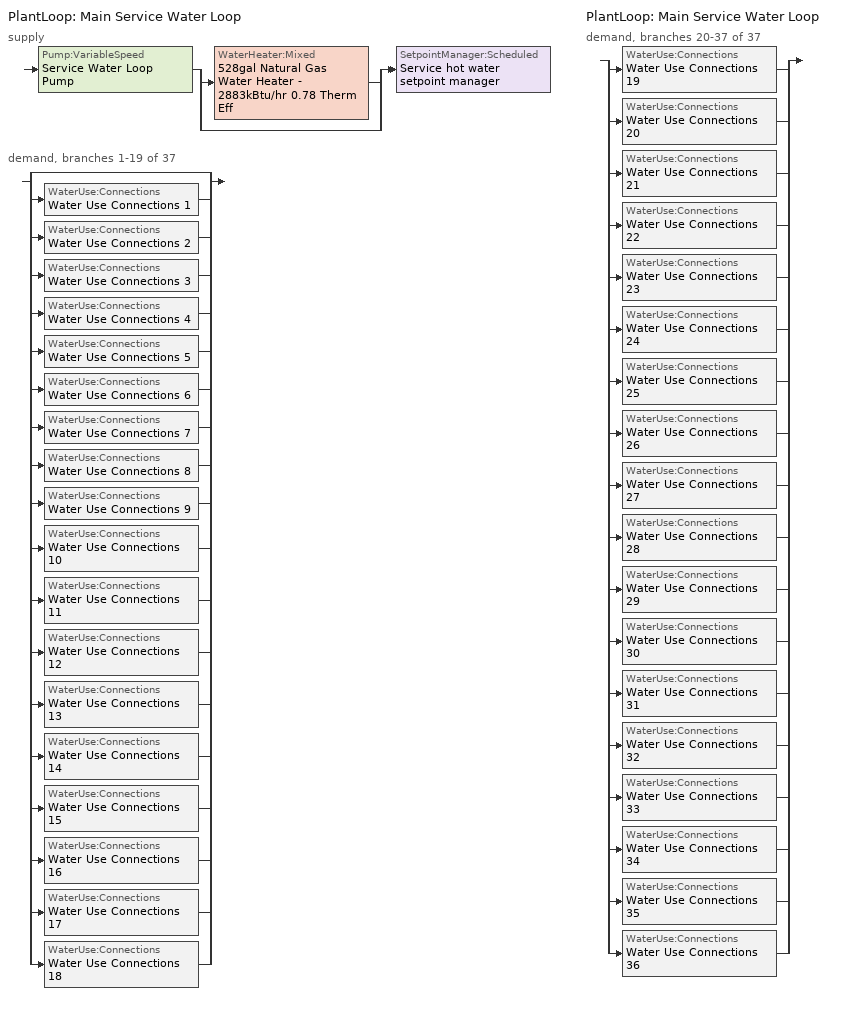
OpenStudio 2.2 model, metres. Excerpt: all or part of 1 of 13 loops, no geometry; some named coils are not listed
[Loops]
PlantLoop 'Main Service Water Loop'
 supply: Pump:VariableSpeed 'Service Water Loop Pump' > split
  | WaterHeater:Mixed '528gal Natural Gas Water Heater - 2883kBtu/hr 0.78 Therm Eff'
  | bypass
  join > SetpointManager:Scheduled 'Service hot water setpoint manager'
 demand, branches 1-19 of 37: split
  | bypass
  | WaterUse:Connections 'Water Use Connections 1'
  | WaterUse:Connections 'Water Use Connections 2'
  | WaterUse:Connections 'Water Use Connections 3'
  | WaterUse:Connections 'Water Use Connections 4'
  | WaterUse:Connections 'Water Use Connections 5'
  | WaterUse:Connections 'Water Use Connections 6'
  | WaterUse:Connections 'Water Use Connections 7'
  | WaterUse:Connections 'Water Use Connections 8'
  | WaterUse:Connections 'Water Use Connections 9'
  | WaterUse:Connections 'Water Use Connections 10'
  | WaterUse:Connections 'Water Use Connections 11'
  | WaterUse:Connections 'Water Use Connections 12'
  | WaterUse:Connections 'Water Use Connections 13'
  | WaterUse:Connections 'Water Use Connections 14'
  | WaterUse:Connections 'Water Use Connections 15'
  | WaterUse:Connections 'Water Use Connections 16'
  | WaterUse:Connections 'Water Use Connections 17'
  | WaterUse:Connections 'Water Use Connections 18'
PlantLoop 'Main Service Water Loop'
 demand, branches 20-37 of 37: split
  | WaterUse:Connections 'Water Use Connections 19'
  | WaterUse:Connections 'Water Use Connections 20'
  | WaterUse:Connections 'Water Use Connections 21'
  | WaterUse:Connections 'Water Use Connections 22'
  | WaterUse:Connections 'Water Use Connections 23'
  | WaterUse:Connections 'Water Use Connections 24'
  | WaterUse:Connections 'Water Use Connections 25'
  | WaterUse:Connections 'Water Use Connections 26'
  | WaterUse:Connections 'Water Use Connections 27'
  | WaterUse:Connections 'Water Use Connections 28'
  | WaterUse:Connections 'Water Use Connections 29'
  | WaterUse:Connections 'Water Use Connections 30'
  | WaterUse:Connections 'Water Use Connections 31'
  | WaterUse:Connections 'Water Use Connections 32'
  | WaterUse:Connections 'Water Use Connections 33'
  | WaterUse:Connections 'Water Use Connections 34'
  | WaterUse:Connections 'Water Use Connections 35'
  | WaterUse:Connections 'Water Use Connections 36'
[ZoneHVAC:PackagedTerminalAirConditioner] Availability Schedule=Always On Discrete; Supply Air Flow Rate During Cooling Operation {m3/s}=Autosize; Supply Air Flow Rate During Heating Operation {m3/s}=Autosize; Supply Air Flow Rate When No Cooling or Heating is Needed {m3/s}=Autosize; Outdoor Air Flow Rate During Cooling Operation {m3/s}=Autosize; Outdoor Air Flow Rate During Heating Operation {m3/s}=Autosize; Outdoor Air Flow Rate When No Cooling or Heating is Needed {m3/s}=Autosize; Fan Placement=DrawThrough
Name | Supply Air Fan | Heating Coil | Cooling Coil | Supply Air Fan Operating Mode Schedule
GuestRoom209_212 ZN PTAC | GuestRoom209_212 ZN PTAC Fan | GuestRoom209_212 ZN PTAC Electric Htg Coil | GuestRoom209_212 ZN PTAC 1spd DX AC Clg Coil 32kBtu/hr 7.6EER | ALWAYS_OFF 8
GuestRoom213 ZN PTAC | GuestRoom213 ZN PTAC Fan | GuestRoom213 ZN PTAC Electric Htg Coil | GuestRoom213 ZN PTAC 1spd DX AC Clg Coil 9kBtu/hr 8.6EER | ALWAYS_OFF 9
GuestRoom214 ZN PTAC | GuestRoom214 ZN PTAC Fan | GuestRoom214 ZN PTAC Electric Htg Coil | GuestRoom214 ZN PTAC 1spd DX AC Clg Coil 9kBtu/hr 8.6EER | ALWAYS_OFF 10
GuestRoom215_218 ZN PTAC | GuestRoom215_218 ZN PTAC Fan | GuestRoom215_218 ZN PTAC Electric Htg Coil | GuestRoom215_218 ZN PTAC 1spd DX AC Clg Coil 34kBtu/hr 7.6EER | ALWAYS_OFF 11
GuestRoom219 ZN PTAC | GuestRoom219 ZN PTAC Fan | GuestRoom219 ZN PTAC Electric Htg Coil | GuestRoom219 ZN PTAC 1spd DX AC Clg Coil 10kBtu/hr 8.4EER | ALWAYS_OFF 12
GuestRoom220_223 ZN PTAC | GuestRoom220_223 ZN PTAC Fan | GuestRoom220_223 ZN PTAC Electric Htg Coil | GuestRoom220_223 ZN PTAC 1spd DX AC Clg Coil 32kBtu/hr 7.6EER | ALWAYS_OFF 13
GuestRoom224 ZN PTAC | GuestRoom224 ZN PTAC Fan | GuestRoom224 ZN PTAC Electric Htg Coil | GuestRoom224 ZN PTAC 1spd DX AC Clg Coil 9kBtu/hr 8.6EER | ALWAYS_OFF 14
GuestRoom301 ZN PTAC | GuestRoom301 ZN PTAC Fan | GuestRoom301 ZN PTAC Electric Htg Coil | GuestRoom301 ZN PTAC 1spd DX AC Clg Coil 10kBtu/hr 8.3EER | ALWAYS_OFF 15
GuestRoom302_305 ZN PTAC | GuestRoom302_305 ZN PTAC Fan | GuestRoom302_305 ZN PTAC Electric Htg Coil | GuestRoom302_305 ZN PTAC 1spd DX AC Clg Coil 33kBtu/hr 7.6EER | ALWAYS_OFF 16
GuestRoom306_308 ZN PTAC | GuestRoom306_308 ZN PTAC Fan | GuestRoom306_308 ZN PTAC Electric Htg Coil | GuestRoom306_308 ZN PTAC 1spd DX AC Clg Coil 27kBtu/hr 7.6EER | ALWAYS_OFF 17
GuestRoom309_312 ZN PTAC | GuestRoom309_312 ZN PTAC Fan | GuestRoom309_312 ZN PTAC Electric Htg Coil | GuestRoom309_312 ZN PTAC 1spd DX AC Clg Coil 33kBtu/hr 7.6EER | ALWAYS_OFF 18
GuestRoom313 ZN PTAC | GuestRoom313 ZN PTAC Fan | GuestRoom313 ZN PTAC Electric Htg Coil | GuestRoom313 ZN PTAC 1spd DX AC Clg Coil 9kBtu/hr 8.6EER | ALWAYS_OFF 19
GuestRoom314 ZN PTAC | GuestRoom314 ZN PTAC Fan | GuestRoom314 ZN PTAC Electric Htg Coil | GuestRoom314 ZN PTAC 1spd DX AC Clg Coil 9kBtu/hr 8.6EER | ALWAYS_OFF 20
GuestRoom315_318 ZN PTAC | GuestRoom315_318 ZN PTAC Fan | GuestRoom315_318 ZN PTAC Electric Htg Coil | GuestRoom315_318 ZN PTAC 1spd DX AC Clg Coil 33kBtu/hr 7.6EER | ALWAYS_OFF 21
GuestRoom319 ZN PTAC | GuestRoom319 ZN PTAC Fan | GuestRoom319 ZN PTAC Electric Htg Coil | GuestRoom319 ZN PTAC 1spd DX AC Clg Coil 9kBtu/hr 8.6EER | ALWAYS_OFF 22
GuestRoom320_323 ZN PTAC | GuestRoom320_323 ZN PTAC Fan | GuestRoom320_323 ZN PTAC Electric Htg Coil | GuestRoom320_323 ZN PTAC 1spd DX AC Clg Coil 32kBtu/hr 7.6EER | ALWAYS_OFF 23
GuestRoom324 ZN PTAC | GuestRoom324 ZN PTAC Fan | GuestRoom324 ZN PTAC Electric Htg Coil | GuestRoom324 ZN PTAC 1spd DX AC Clg Coil 9kBtu/hr 8.6EER | ALWAYS_OFF 24
GuestRoom401 ZN PTAC | GuestRoom401 ZN PTAC Fan | GuestRoom401 ZN PTAC Electric Htg Coil | GuestRoom401 ZN PTAC 1spd DX AC Clg Coil 11kBtu/hr 8.2EER | ALWAYS_OFF 25
GuestRoom402_405 ZN PTAC | GuestRoom402_405 ZN PTAC Fan | GuestRoom402_405 ZN PTAC Electric Htg Coil | GuestRoom402_405 ZN PTAC 1spd DX AC Clg Coil 36kBtu/hr 7.6EER | ALWAYS_OFF 26
GuestRoom406_408 ZN PTAC | GuestRoom406_408 ZN PTAC Fan | GuestRoom406_408 ZN PTAC Electric Htg Coil | GuestRoom406_408 ZN PTAC 1spd DX AC Clg Coil 29kBtu/hr 7.6EER | ALWAYS_OFF 27
GuestRoom409_412 ZN PTAC | GuestRoom409_412 ZN PTAC Fan | GuestRoom409_412 ZN PTAC Electric Htg Coil | GuestRoom409_412 ZN PTAC 1spd DX AC Clg Coil 36kBtu/hr 7.6EER | ALWAYS_OFF 28
GuestRoom413 ZN PTAC | GuestRoom413 ZN PTAC Fan | GuestRoom413 ZN PTAC Electric Htg Coil | GuestRoom413 ZN PTAC 1spd DX AC Clg Coil 10kBtu/hr 8.4EER | ALWAYS_OFF 29
GuestRoom414 ZN PTAC | GuestRoom414 ZN PTAC Fan | GuestRoom414 ZN PTAC Electric Htg Coil | GuestRoom414 ZN PTAC 1spd DX AC Clg Coil 10kBtu/hr 8.4EER | ALWAYS_OFF 30
GuestRoom415_418 ZN PTAC | GuestRoom415_418 ZN PTAC Fan | GuestRoom415_418 ZN PTAC Electric Htg Coil | GuestRoom415_418 ZN PTAC 1spd DX AC Clg Coil 35kBtu/hr 7.6EER | ALWAYS_OFF 31
GuestRoom419 ZN PTAC | GuestRoom419 ZN PTAC Fan | GuestRoom419 ZN PTAC Electric Htg Coil | GuestRoom419 ZN PTAC 1spd DX AC Clg Coil 9kBtu/hr 8.5EER | ALWAYS_OFF 32
GuestRoom420_423 ZN PTAC | GuestRoom420_423 ZN PTAC Fan | GuestRoom420_423 ZN PTAC Electric Htg Coil | GuestRoom420_423 ZN PTAC 1spd DX AC Clg Coil 35kBtu/hr 7.6EER | ALWAYS_OFF 33
GuestRoom424 ZN PTAC | GuestRoom424 ZN PTAC Fan | GuestRoom424 ZN PTAC Electric Htg Coil | GuestRoom424 ZN PTAC 1spd DX AC Clg Coil 10kBtu/hr 8.5EER | ALWAYS_OFF 34
[Fan:ConstantVolume] Availability Schedule=Always On; Fan Efficiency=0.4675; Pressure Rise {Pa}=49.8178; Maximum Flow Rate {m3/s}=AutoSize; Motor Efficiency=0.85
FrontStairsFlr1 ZN UnitHeater Fan; FrontStairsFlr2 ZN UnitHeater Fan; FrontStairsFlr3 ZN UnitHeater Fan; FrontStairsFlr4 ZN UnitHeater Fan; RearStairsFlr1 ZN UnitHeater Fan; RearStairsFlr2 ZN UnitHeater Fan; RearStairsFlr3 ZN UnitHeater Fan; RearStairsFlr4 ZN UnitHeater Fan; FrontStorageFlr1 ZN UnitHeater Fan; FrontStorageFlr2 ZN UnitHeater Fan; FrontStorageFlr3 ZN UnitHeater Fan; FrontStorageFlr4 ZN UnitHeater Fan; RearStorageFlr1 ZN UnitHeater Fan; RearStorageFlr2 ZN UnitHeater Fan; RearStorageFlr3 ZN UnitHeater Fan; RearStorageFlr4 ZN UnitHeater Fan
[ZoneHVAC:UnitHeater] Availability Schedule=Always On; Maximum Supply Air Flow Rate {m3/s}=autosize; Fan Control Type=OnOff; Minimum Hot Water Flow Rate {m3/s}=0; Heating Convergence Tolerance=0.001
Name | Supply Air Fan | Heating Coil
FrontStairsFlr1 ZN UnitHeater | FrontStairsFlr1 ZN UnitHeater Fan | FrontStairsFlr1 ZN UnitHeater Electric Htg Coil
FrontStairsFlr2 ZN UnitHeater | FrontStairsFlr2 ZN UnitHeater Fan | FrontStairsFlr2 ZN UnitHeater Electric Htg Coil
FrontStairsFlr3 ZN UnitHeater | FrontStairsFlr3 ZN UnitHeater Fan | FrontStairsFlr3 ZN UnitHeater Electric Htg Coil
FrontStairsFlr4 ZN UnitHeater | FrontStairsFlr4 ZN UnitHeater Fan | FrontStairsFlr4 ZN UnitHeater Electric Htg Coil
RearStairsFlr1 ZN UnitHeater | RearStairsFlr1 ZN UnitHeater Fan | RearStairsFlr1 ZN UnitHeater Electric Htg Coil
RearStairsFlr2 ZN UnitHeater | RearStairsFlr2 ZN UnitHeater Fan | RearStairsFlr2 ZN UnitHeater Electric Htg Coil
RearStairsFlr3 ZN UnitHeater | RearStairsFlr3 ZN UnitHeater Fan | RearStairsFlr3 ZN UnitHeater Electric Htg Coil
RearStairsFlr4 ZN UnitHeater | RearStairsFlr4 ZN UnitHeater Fan | RearStairsFlr4 ZN UnitHeater Electric Htg Coil
FrontStorageFlr1 ZN UnitHeater | FrontStorageFlr1 ZN UnitHeater Fan | FrontStorageFlr1 ZN UnitHeater Electric Htg Coil
FrontStorageFlr2 ZN UnitHeater | FrontStorageFlr2 ZN UnitHeater Fan | FrontStorageFlr2 ZN UnitHeater Electric Htg Coil
FrontStorageFlr3 ZN UnitHeater | FrontStorageFlr3 ZN UnitHeater Fan | FrontStorageFlr3 ZN UnitHeater Electric Htg Coil
FrontStorageFlr4 ZN UnitHeater | FrontStorageFlr4 ZN UnitHeater Fan | FrontStorageFlr4 ZN UnitHeater Electric Htg Coil
RearStorageFlr1 ZN UnitHeater | RearStorageFlr1 ZN UnitHeater Fan | RearStorageFlr1 ZN UnitHeater Electric Htg Coil
RearStorageFlr2 ZN UnitHeater | RearStorageFlr2 ZN UnitHeater Fan | RearStorageFlr2 ZN UnitHeater Electric Htg Coil
RearStorageFlr3 ZN UnitHeater | RearStorageFlr3 ZN UnitHeater Fan | RearStorageFlr3 ZN UnitHeater Electric Htg Coil
RearStorageFlr4 ZN UnitHeater | RearStorageFlr4 ZN UnitHeater Fan | RearStorageFlr4 ZN UnitHeater Electric Htg Coil
[PlantLoop]
Main Service Water Loop: Glycol Concentration=0; Maximum Loop Temperature {C}=60; Minimum Loop Temperature {C}=10; Plant Loop Volume {m3}=Autocalculate; Load Distribution Scheme=Optimal
[Sizing:Plant]
Main Service Water Loop: Loop Type=Heating; Design Loop Exit Temperature {C}=60; Loop Design Temperature Difference {deltaC}=5; Sizing Option=NonCoincident; Zone Timesteps in Averaging Window=1; Coincident Sizing Factor Mode=None
[SetpointManager:Scheduled]
Service hot water setpoint manager: Control Variable=Temperature; Schedule=Service Water Loop Temp - 140F
[Pump:VariableSpeed]
Service Water Loop Pump: Rated Pump Head {Pa}=179352; Motor Efficiency=0.825; Pump Control Type=Intermittent
[WaterHeater:Mixed]
528gal Natural Gas Water Heater - 2883kBtu/hr 0.78 Therm Eff: Tank Volume {m3}=1.99983; Setpoint Temperature Schedule=Service Water Loop Temp - 140F; Deadband Temperature Difference {deltaC}=2; Maximum Temperature Limit {C}=82.2222; Heater Control Type=Cycle; Heater Maximum Capacity {W}=844924; Heater Fuel Type=NaturalGas; Heater Thermal Efficiency=0.78; Off Cycle Parasitic Fuel Consumption Rate {W}=19.9992; Off Cycle Parasitic Fuel Type=NaturalGas; Off Cycle Parasitic Heat Fraction to Tank=0.8; On Cycle Parasitic Fuel Consumption Rate {W}=19.9992; On Cycle Parasitic Fuel Type=NaturalGas; On Cycle Parasitic Heat Fraction to Tank=0; Ambient Temperature Indicator=Schedule; Ambient Temperature Schedule=Water Heater Ambient Temp Schedule - 70F; Off Cycle Loss Coefficient to Ambient Temperature {W/K}=5.99799; On Cycle Loss Coefficient to Ambient Temperature {W/K}=5.99799; Use Side Effectiveness=1; Source Side Effectiveness=1; Use Side Design Flow Rate {m3/s}=autosize; Source Side Design Flow Rate {m3/s}=autosize; Indirect Water Heating Recovery Time {hr}=1.5
[WaterUse:Connections]
Name | Water Use Equipment Name 1
Water Use Connections 1 | Guestroom101 Service Water Use 0.03gal/min
Water Use Connections 2 | Guestroom102 Service Water Use 0.03gal/min
Water Use Connections 3 | Guestroom103 Service Water Use 0.03gal/min
Water Use Connections 4 | Guestroom104 Service Water Use 0.03gal/min
Water Use Connections 5 | Guestroom105 Service Water Use 0.03gal/min
Water Use Connections 6 | Guestroom201 Service Water Use 0.03gal/min
Water Use Connections 7 | Guestroom202_205 Service Water Use 0.12gal/min
Water Use Connections 8 | Guestroom206_208 Service Water Use 0.09gal/min
Water Use Connections 9 | Guestroom209_212 Service Water Use 0.12gal/min
Water Use Connections 10 | Guestroom213 Service Water Use 0.03gal/min
Water Use Connections 11 | Guestroom214 Service Water Use 0.03gal/min
Water Use Connections 12 | Guestroom215_218 Service Water Use 0.12gal/min
Water Use Connections 13 | Guestroom219 Service Water Use 0.03gal/min
Water Use Connections 14 | Guestroom220_223 Service Water Use 0.12gal/min
Water Use Connections 15 | Guestroom224 Service Water Use 0.03gal/min
Water Use Connections 16 | Guestroom301 Service Water Use 0.03gal/min
Water Use Connections 17 | Guestroom302_305 Service Water Use 0.12gal/min
Water Use Connections 18 | Guestroom306_308 Service Water Use 0.09gal/min
Water Use Connections 19 | Guestroom309_312 Service Water Use 0.12gal/min
Water Use Connections 20 | Guestroom313 Service Water Use 0.03gal/min
Water Use Connections 21 | Guestroom314 Service Water Use 0.03gal/min
Water Use Connections 22 | Guestroom315_318 Service Water Use 0.12gal/min
Water Use Connections 23 | Guestroom319 Service Water Use 0.03gal/min
Water Use Connections 24 | Guestroom320_323 Service Water Use 0.12gal/min
Water Use Connections 25 | Guestroom324 Service Water Use 0.03gal/min
Water Use Connections 26 | Guestroom401 Service Water Use 0.03gal/min
Water Use Connections 27 | Guestroom402_405 Service Water Use 0.12gal/min
Water Use Connections 28 | Guestroom406_408 Service Water Use 0.09gal/min
Water Use Connections 29 | Guestroom409_412 Service Water Use 0.12gal/min
Water Use Connections 30 | Guestroom413 Service Water Use 0.03gal/min
Water Use Connections 31 | Guestroom414 Service Water Use 0.03gal/min
Water Use Connections 32 | Guestroom415_418 Service Water Use 0.12gal/min
Water Use Connections 33 | Guestroom419 Service Water Use 0.03gal/min
Water Use Connections 34 | Guestroom420_423 Service Water Use 0.12gal/min
Water Use Connections 35 | Guestroom424 Service Water Use 0.03gal/min
Water Use Connections 36 | Laundryroomflr1 Service Water Use 1.12gal/min
[WaterUse:Equipment:Definition]
Name | Peak Flow Rate {m3/s} | Target Temperature Schedule | Sensible Fraction Schedule | Latent Fraction Schedule
Guestroom101 Service Water Use Def 0.03gal/min | 1.84026e-06 | Schedule Ruleset 5 | Schedule Ruleset 3 | Schedule Ruleset 4
Guestroom102 Service Water Use Def 0.03gal/min | 1.84026e-06 | Schedule Ruleset 8 | Schedule Ruleset 6 | Schedule Ruleset 7
Guestroom103 Service Water Use Def 0.03gal/min | 1.84026e-06 | Schedule Ruleset 11 | Schedule Ruleset 9 | Schedule Ruleset 10
Guestroom104 Service Water Use Def 0.03gal/min | 1.84013e-06 | Schedule Ruleset 14 | Schedule Ruleset 12 | Schedule Ruleset 13
Guestroom105 Service Water Use Def 0.03gal/min | 1.84013e-06 | Schedule Ruleset 17 | Schedule Ruleset 15 | Schedule Ruleset 16
Guestroom201 Service Water Use Def 0.03gal/min | 1.84026e-06 | Schedule Ruleset 20 | Schedule Ruleset 18 | Schedule Ruleset 19
Guestroom202_205 Service Water Use Def 0.12gal/min | 7.36106e-06 | Schedule Ruleset 23 | Schedule Ruleset 21 | Schedule Ruleset 22
Guestroom206_208 Service Water Use Def 0.09gal/min | 5.94547e-06 | Schedule Ruleset 26 | Schedule Ruleset 24 | Schedule Ruleset 25
Guestroom209_212 Service Water Use Def 0.12gal/min | 7.36106e-06 | Schedule Ruleset 29 | Schedule Ruleset 27 | Schedule Ruleset 28
Guestroom213 Service Water Use Def 0.03gal/min | 1.84026e-06 | Schedule Ruleset 32 | Schedule Ruleset 30 | Schedule Ruleset 31
Guestroom214 Service Water Use Def 0.03gal/min | 1.84013e-06 | Schedule Ruleset 35 | Schedule Ruleset 33 | Schedule Ruleset 34
Guestroom215_218 Service Water Use Def 0.12gal/min | 7.36052e-06 | Schedule Ruleset 38 | Schedule Ruleset 36 | Schedule Ruleset 37
Guestroom219 Service Water Use Def 0.03gal/min | 1.84013e-06 | Schedule Ruleset 41 | Schedule Ruleset 39 | Schedule Ruleset 40
Guestroom220_223 Service Water Use Def 0.12gal/min | 7.36052e-06 | Schedule Ruleset 44 | Schedule Ruleset 42 | Schedule Ruleset 43
Guestroom224 Service Water Use Def 0.03gal/min | 1.84013e-06 | Schedule Ruleset 47 | Schedule Ruleset 45 | Schedule Ruleset 46
Guestroom301 Service Water Use Def 0.03gal/min | 1.84026e-06 | Schedule Ruleset 50 | Schedule Ruleset 48 | Schedule Ruleset 49
Guestroom302_305 Service Water Use Def 0.12gal/min | 7.36106e-06 | Schedule Ruleset 53 | Schedule Ruleset 51 | Schedule Ruleset 52
Guestroom306_308 Service Water Use Def 0.09gal/min | 5.94547e-06 | Schedule Ruleset 56 | Schedule Ruleset 54 | Schedule Ruleset 55
Guestroom309_312 Service Water Use Def 0.12gal/min | 7.36106e-06 | Schedule Ruleset 59 | Schedule Ruleset 57 | Schedule Ruleset 58
Guestroom313 Service Water Use Def 0.03gal/min | 1.84026e-06 | Schedule Ruleset 62 | Schedule Ruleset 60 | Schedule Ruleset 61
Guestroom314 Service Water Use Def 0.03gal/min | 1.84013e-06 | Schedule Ruleset 65 | Schedule Ruleset 63 | Schedule Ruleset 64
Guestroom315_318 Service Water Use Def 0.12gal/min | 7.36052e-06 | Schedule Ruleset 68 | Schedule Ruleset 66 | Schedule Ruleset 67
Guestroom319 Service Water Use Def 0.03gal/min | 1.84013e-06 | Schedule Ruleset 71 | Schedule Ruleset 69 | Schedule Ruleset 70
Guestroom320_323 Service Water Use Def 0.12gal/min | 7.36052e-06 | Schedule Ruleset 74 | Schedule Ruleset 72 | Schedule Ruleset 73
Guestroom324 Service Water Use Def 0.03gal/min | 1.84013e-06 | Schedule Ruleset 77 | Schedule Ruleset 75 | Schedule Ruleset 76
Guestroom401 Service Water Use Def 0.03gal/min | 1.84026e-06 | Schedule Ruleset 80 | Schedule Ruleset 78 | Schedule Ruleset 79
Guestroom402_405 Service Water Use Def 0.12gal/min | 7.36106e-06 | Schedule Ruleset 83 | Schedule Ruleset 81 | Schedule Ruleset 82
Guestroom406_408 Service Water Use Def 0.09gal/min | 5.94547e-06 | Schedule Ruleset 86 | Schedule Ruleset 84 | Schedule Ruleset 85
Guestroom409_412 Service Water Use Def 0.12gal/min | 7.36106e-06 | Schedule Ruleset 89 | Schedule Ruleset 87 | Schedule Ruleset 88
Guestroom413 Service Water Use Def 0.03gal/min | 1.84026e-06 | Schedule Ruleset 92 | Schedule Ruleset 90 | Schedule Ruleset 91
Guestroom414 Service Water Use Def 0.03gal/min | 1.84013e-06 | Schedule Ruleset 95 | Schedule Ruleset 93 | Schedule Ruleset 94
Guestroom415_418 Service Water Use Def 0.12gal/min | 7.36052e-06 | Schedule Ruleset 98 | Schedule Ruleset 96 | Schedule Ruleset 97
Guestroom419 Service Water Use Def 0.03gal/min | 1.84013e-06 | Schedule Ruleset 101 | Schedule Ruleset 99 | Schedule Ruleset 100
Guestroom420_423 Service Water Use Def 0.12gal/min | 7.36052e-06 | Schedule Ruleset 104 | Schedule Ruleset 102 | Schedule Ruleset 103
Guestroom424 Service Water Use Def 0.03gal/min | 1.84013e-06 | Schedule Ruleset 107 | Schedule Ruleset 105 | Schedule Ruleset 106
Laundryroomflr1 Service Water Use Def 1.12gal/min | 7.09765e-05 | Schedule Ruleset 110 | Schedule Ruleset 108 | Schedule Ruleset 109
[WaterUse:Equipment]
Name | Water Use Equipment Definition | Flow Rate Fraction Schedule
Guestroom101 Service Water Use 0.03gal/min | Guestroom101 Service Water Use Def 0.03gal/min | HotelSmall GuestRoom_SHW_Sch
Guestroom102 Service Water Use 0.03gal/min | Guestroom102 Service Water Use Def 0.03gal/min | HotelSmall GuestRoom_SHW_Sch
Guestroom103 Service Water Use 0.03gal/min | Guestroom103 Service Water Use Def 0.03gal/min | HotelSmall GuestRoom_SHW_Sch
Guestroom104 Service Water Use 0.03gal/min | Guestroom104 Service Water Use Def 0.03gal/min | HotelSmall GuestRoom_SHW_Sch
Guestroom105 Service Water Use 0.03gal/min | Guestroom105 Service Water Use Def 0.03gal/min | HotelSmall GuestRoom_SHW_Sch
Guestroom201 Service Water Use 0.03gal/min | Guestroom201 Service Water Use Def 0.03gal/min | HotelSmall GuestRoom_SHW_Sch
Guestroom202_205 Service Water Use 0.12gal/min | Guestroom202_205 Service Water Use Def 0.12gal/min | HotelSmall GuestRoom_SHW_Sch
Guestroom206_208 Service Water Use 0.09gal/min | Guestroom206_208 Service Water Use Def 0.09gal/min | HotelSmall GuestRoom_SHW_Sch
Guestroom209_212 Service Water Use 0.12gal/min | Guestroom209_212 Service Water Use Def 0.12gal/min | HotelSmall GuestRoom_SHW_Sch
Guestroom213 Service Water Use 0.03gal/min | Guestroom213 Service Water Use Def 0.03gal/min | HotelSmall GuestRoom_SHW_Sch
Guestroom214 Service Water Use 0.03gal/min | Guestroom214 Service Water Use Def 0.03gal/min | HotelSmall GuestRoom_SHW_Sch
Guestroom215_218 Service Water Use 0.12gal/min | Guestroom215_218 Service Water Use Def 0.12gal/min | HotelSmall GuestRoom_SHW_Sch
Guestroom219 Service Water Use 0.03gal/min | Guestroom219 Service Water Use Def 0.03gal/min | HotelSmall GuestRoom_SHW_Sch
Guestroom220_223 Service Water Use 0.12gal/min | Guestroom220_223 Service Water Use Def 0.12gal/min | HotelSmall GuestRoom_SHW_Sch
Guestroom224 Service Water Use 0.03gal/min | Guestroom224 Service Water Use Def 0.03gal/min | HotelSmall GuestRoom_SHW_Sch
Guestroom301 Service Water Use 0.03gal/min | Guestroom301 Service Water Use Def 0.03gal/min | HotelSmall GuestRoom_SHW_Sch
Guestroom302_305 Service Water Use 0.12gal/min | Guestroom302_305 Service Water Use Def 0.12gal/min | HotelSmall GuestRoom_SHW_Sch
Guestroom306_308 Service Water Use 0.09gal/min | Guestroom306_308 Service Water Use Def 0.09gal/min | HotelSmall GuestRoom_SHW_Sch
Guestroom309_312 Service Water Use 0.12gal/min | Guestroom309_312 Service Water Use Def 0.12gal/min | HotelSmall GuestRoom_SHW_Sch
Guestroom313 Service Water Use 0.03gal/min | Guestroom313 Service Water Use Def 0.03gal/min | HotelSmall GuestRoom_SHW_Sch
Guestroom314 Service Water Use 0.03gal/min | Guestroom314 Service Water Use Def 0.03gal/min | HotelSmall GuestRoom_SHW_Sch
Guestroom315_318 Service Water Use 0.12gal/min | Guestroom315_318 Service Water Use Def 0.12gal/min | HotelSmall GuestRoom_SHW_Sch
Guestroom319 Service Water Use 0.03gal/min | Guestroom319 Service Water Use Def 0.03gal/min | HotelSmall GuestRoom_SHW_Sch
Guestroom320_323 Service Water Use 0.12gal/min | Guestroom320_323 Service Water Use Def 0.12gal/min | HotelSmall GuestRoom_SHW_Sch
Guestroom324 Service Water Use 0.03gal/min | Guestroom324 Service Water Use Def 0.03gal/min | HotelSmall GuestRoom_SHW_Sch
Guestroom401 Service Water Use 0.03gal/min | Guestroom401 Service Water Use Def 0.03gal/min | HotelSmall GuestRoom_SHW_Sch
Guestroom402_405 Service Water Use 0.12gal/min | Guestroom402_405 Service Water Use Def 0.12gal/min | HotelSmall GuestRoom_SHW_Sch
Guestroom406_408 Service Water Use 0.09gal/min | Guestroom406_408 Service Water Use Def 0.09gal/min | HotelSmall GuestRoom_SHW_Sch
Guestroom409_412 Service Water Use 0.12gal/min | Guestroom409_412 Service Water Use Def 0.12gal/min | HotelSmall GuestRoom_SHW_Sch
Guestroom413 Service Water Use 0.03gal/min | Guestroom413 Service Water Use Def 0.03gal/min | HotelSmall GuestRoom_SHW_Sch
Guestroom414 Service Water Use 0.03gal/min | Guestroom414 Service Water Use Def 0.03gal/min | HotelSmall GuestRoom_SHW_Sch
Guestroom415_418 Service Water Use 0.12gal/min | Guestroom415_418 Service Water Use Def 0.12gal/min | HotelSmall GuestRoom_SHW_Sch
Guestroom419 Service Water Use 0.03gal/min | Guestroom419 Service Water Use Def 0.03gal/min | HotelSmall GuestRoom_SHW_Sch
Guestroom420_423 Service Water Use 0.12gal/min | Guestroom420_423 Service Water Use Def 0.12gal/min | HotelSmall GuestRoom_SHW_Sch
Guestroom424 Service Water Use 0.03gal/min | Guestroom424 Service Water Use Def 0.03gal/min | HotelSmall GuestRoom_SHW_Sch
Laundryroomflr1 Service Water Use 1.12gal/min | Laundryroomflr1 Service Water Use Def 1.12gal/min | HotelSmall LaundryRoom_SHW_Sch
[Schedule:Ruleset]
Name | Default Day Schedule | Summer Design Day Schedule | Winter Design Day Schedule
Always On | Always On Default
ALWAYS_OFF 8 | ALWAYS_OFF day 24 | ALWAYS_OFF day 25 | ALWAYS_OFF day 26
ALWAYS_OFF 9 | ALWAYS_OFF day 27 | ALWAYS_OFF day 28 | ALWAYS_OFF day 29
ALWAYS_OFF 10 | ALWAYS_OFF day 30 | ALWAYS_OFF day 31 | ALWAYS_OFF day 32
ALWAYS_OFF 11 | ALWAYS_OFF day 33 | ALWAYS_OFF day 34 | ALWAYS_OFF day 35
ALWAYS_OFF 12 | ALWAYS_OFF day 36 | ALWAYS_OFF day 37 | ALWAYS_OFF day 38
ALWAYS_OFF 13 | ALWAYS_OFF day 39 | ALWAYS_OFF day 40 | ALWAYS_OFF day 41
ALWAYS_OFF 14 | ALWAYS_OFF day 42 | ALWAYS_OFF day 43 | ALWAYS_OFF day 44
ALWAYS_OFF 15 | ALWAYS_OFF day 45 | ALWAYS_OFF day 46 | ALWAYS_OFF day 47
ALWAYS_OFF 16 | ALWAYS_OFF day 48 | ALWAYS_OFF day 49 | ALWAYS_OFF day 50
ALWAYS_OFF 17 | ALWAYS_OFF day 51 | ALWAYS_OFF day 52 | ALWAYS_OFF day 53
ALWAYS_OFF 18 | ALWAYS_OFF day 54 | ALWAYS_OFF day 55 | ALWAYS_OFF day 56
ALWAYS_OFF 19 | ALWAYS_OFF day 57 | ALWAYS_OFF day 58 | ALWAYS_OFF day 59
ALWAYS_OFF 20 | ALWAYS_OFF day 60 | ALWAYS_OFF day 61 | ALWAYS_OFF day 62
ALWAYS_OFF 21 | ALWAYS_OFF day 63 | ALWAYS_OFF day 64 | ALWAYS_OFF day 65
ALWAYS_OFF 22 | ALWAYS_OFF day 66 | ALWAYS_OFF day 67 | ALWAYS_OFF day 68
ALWAYS_OFF 23 | ALWAYS_OFF day 69 | ALWAYS_OFF day 70 | ALWAYS_OFF day 71
ALWAYS_OFF 24 | ALWAYS_OFF day 72 | ALWAYS_OFF day 73 | ALWAYS_OFF day 74
ALWAYS_OFF 25 | ALWAYS_OFF day 75 | ALWAYS_OFF day 76 | ALWAYS_OFF day 77
ALWAYS_OFF 26 | ALWAYS_OFF day 78 | ALWAYS_OFF day 79 | ALWAYS_OFF day 80
ALWAYS_OFF 27 | ALWAYS_OFF day 81 | ALWAYS_OFF day 82 | ALWAYS_OFF day 83
ALWAYS_OFF 28 | ALWAYS_OFF day 84 | ALWAYS_OFF day 85 | ALWAYS_OFF day 86
ALWAYS_OFF 29 | ALWAYS_OFF day 87 | ALWAYS_OFF day 88 | ALWAYS_OFF day 89
ALWAYS_OFF 30 | ALWAYS_OFF day 90 | ALWAYS_OFF day 91 | ALWAYS_OFF day 92
ALWAYS_OFF 31 | ALWAYS_OFF day 93 | ALWAYS_OFF day 94 | ALWAYS_OFF day 95
ALWAYS_OFF 32 | ALWAYS_OFF day 96 | ALWAYS_OFF day 97 | ALWAYS_OFF day 98
ALWAYS_OFF 33 | ALWAYS_OFF day 99 | ALWAYS_OFF day 100 | ALWAYS_OFF day 101
ALWAYS_OFF 34 | ALWAYS_OFF day 102 | ALWAYS_OFF day 103 | ALWAYS_OFF day 104
Service Water Loop Temp - 140F | Service Water Loop Temp - 140F Default
Water Heater Ambient Temp Schedule - 70F | Water Heater Ambient Temp Schedule - 70F Default
Schedule Ruleset 3 | Schedule Day 67
Schedule Ruleset 4 | Schedule Day 68
Schedule Ruleset 5 | Schedule Day 69
HotelSmall GuestRoom_SHW_Sch | HotelSmall GuestRoom_SHW_Sch Default | HotelSmall GuestRoom_SHW_Sch Summer Design Day | HotelSmall GuestRoom_SHW_Sch Winter Design Day
Schedule Ruleset 6 | Schedule Day 72
Schedule Ruleset 7 | Schedule Day 73
Schedule Ruleset 8 | Schedule Day 74
Schedule Ruleset 9 | Schedule Day 75
Schedule Ruleset 10 | Schedule Day 76
Schedule Ruleset 11 | Schedule Day 77
Schedule Ruleset 12 | Schedule Day 78
Schedule Ruleset 13 | Schedule Day 79
Schedule Ruleset 14 | Schedule Day 80
Schedule Ruleset 15 | Schedule Day 81
Schedule Ruleset 16 | Schedule Day 82
Schedule Ruleset 17 | Schedule Day 83
Schedule Ruleset 18 | Schedule Day 84
Schedule Ruleset 19 | Schedule Day 85
Schedule Ruleset 20 | Schedule Day 86
Schedule Ruleset 21 | Schedule Day 87
Schedule Ruleset 22 | Schedule Day 88
Schedule Ruleset 23 | Schedule Day 89
Schedule Ruleset 24 | Schedule Day 90
Schedule Ruleset 25 | Schedule Day 91
Schedule Ruleset 26 | Schedule Day 92
Schedule Ruleset 27 | Schedule Day 93
Schedule Ruleset 28 | Schedule Day 94
Schedule Ruleset 29 | Schedule Day 95
Schedule Ruleset 30 | Schedule Day 96
Schedule Ruleset 31 | Schedule Day 97
Schedule Ruleset 32 | Schedule Day 98
Schedule Ruleset 33 | Schedule Day 99
Schedule Ruleset 34 | Schedule Day 100
Schedule Ruleset 35 | Schedule Day 101
Schedule Ruleset 36 | Schedule Day 102
Schedule Ruleset 37 | Schedule Day 103
Schedule Ruleset 38 | Schedule Day 104
Schedule Ruleset 39 | Schedule Day 105
Schedule Ruleset 40 | Schedule Day 106
Schedule Ruleset 41 | Schedule Day 107
Schedule Ruleset 42 | Schedule Day 108
Schedule Ruleset 43 | Schedule Day 109
Schedule Ruleset 44 | Schedule Day 110
Schedule Ruleset 45 | Schedule Day 111
Schedule Ruleset 46 | Schedule Day 112
Schedule Ruleset 47 | Schedule Day 113
Schedule Ruleset 48 | Schedule Day 114
Schedule Ruleset 49 | Schedule Day 115
Schedule Ruleset 50 | Schedule Day 116
Schedule Ruleset 51 | Schedule Day 117
Schedule Ruleset 52 | Schedule Day 118
Schedule Ruleset 53 | Schedule Day 119
Schedule Ruleset 54 | Schedule Day 120
Schedule Ruleset 55 | Schedule Day 121
Schedule Ruleset 56 | Schedule Day 122
Schedule Ruleset 57 | Schedule Day 123
Schedule Ruleset 58 | Schedule Day 124
Schedule Ruleset 59 | Schedule Day 125
Schedule Ruleset 60 | Schedule Day 126
Schedule Ruleset 61 | Schedule Day 127
Schedule Ruleset 62 | Schedule Day 128
Schedule Ruleset 63 | Schedule Day 129
Schedule Ruleset 64 | Schedule Day 130
Schedule Ruleset 65 | Schedule Day 131
Schedule Ruleset 66 | Schedule Day 132
Schedule Ruleset 67 | Schedule Day 133
Schedule Ruleset 68 | Schedule Day 134
Schedule Ruleset 69 | Schedule Day 135
Schedule Ruleset 70 | Schedule Day 136
Schedule Ruleset 71 | Schedule Day 137
Schedule Ruleset 72 | Schedule Day 138
Schedule Ruleset 73 | Schedule Day 139
Schedule Ruleset 74 | Schedule Day 140
Schedule Ruleset 75 | Schedule Day 141
Schedule Ruleset 76 | Schedule Day 142
Schedule Ruleset 77 | Schedule Day 143
Schedule Ruleset 78 | Schedule Day 144
Schedule Ruleset 79 | Schedule Day 145
Schedule Ruleset 80 | Schedule Day 146
Schedule Ruleset 81 | Schedule Day 147
Schedule Ruleset 82 | Schedule Day 148
Schedule Ruleset 83 | Schedule Day 149
Schedule Ruleset 84 | Schedule Day 150
Schedule Ruleset 85 | Schedule Day 151
Schedule Ruleset 86 | Schedule Day 152
Schedule Ruleset 87 | Schedule Day 153
Schedule Ruleset 88 | Schedule Day 154
Schedule Ruleset 89 | Schedule Day 155
Schedule Ruleset 90 | Schedule Day 156
Schedule Ruleset 91 | Schedule Day 157
Schedule Ruleset 92 | Schedule Day 158
Schedule Ruleset 93 | Schedule Day 159
Schedule Ruleset 94 | Schedule Day 160
Schedule Ruleset 95 | Schedule Day 161
Schedule Ruleset 96 | Schedule Day 162
Schedule Ruleset 97 | Schedule Day 163
Schedule Ruleset 98 | Schedule Day 164
Schedule Ruleset 99 | Schedule Day 165
Schedule Ruleset 100 | Schedule Day 166
Schedule Ruleset 101 | Schedule Day 167
Schedule Ruleset 102 | Schedule Day 168
Schedule Ruleset 103 | Schedule Day 169
Schedule Ruleset 104 | Schedule Day 170
Schedule Ruleset 105 | Schedule Day 171
Schedule Ruleset 106 | Schedule Day 172
Schedule Ruleset 107 | Schedule Day 173
Schedule Ruleset 108 | Schedule Day 174
Schedule Ruleset 109 | Schedule Day 175
Schedule Ruleset 110 | Schedule Day 176
HotelSmall LaundryRoom_SHW_Sch | HotelSmall LaundryRoom_SHW_Sch Default | HotelSmall LaundryRoom_SHW_Sch Summer Design Day | HotelSmall LaundryRoom_SHW_Sch Winter Design Day
[Schedule:Day]
Always On Default: 24, 0, 1
ALWAYS_OFF day 24; ALWAYS_OFF day 25; ALWAYS_OFF day 26; ALWAYS_OFF day 27; ALWAYS_OFF day 28; ALWAYS_OFF day 29; ALWAYS_OFF day 30; ALWAYS_OFF day 31; ALWAYS_OFF day 32; ALWAYS_OFF day 33; ALWAYS_OFF day 34; ALWAYS_OFF day 35; ALWAYS_OFF day 36; ALWAYS_OFF day 37; ALWAYS_OFF day 38; ALWAYS_OFF day 39; ALWAYS_OFF day 40; ALWAYS_OFF day 41; ALWAYS_OFF day 42; ALWAYS_OFF day 43; ALWAYS_OFF day 44; ALWAYS_OFF day 45; ALWAYS_OFF day 46; ALWAYS_OFF day 47; ALWAYS_OFF day 48; ALWAYS_OFF day 49; ALWAYS_OFF day 50; ALWAYS_OFF day 51; ALWAYS_OFF day 52; ALWAYS_OFF day 53; ALWAYS_OFF day 54; ALWAYS_OFF day 55; ALWAYS_OFF day 56; ALWAYS_OFF day 57; ALWAYS_OFF day 58; ALWAYS_OFF day 59; ALWAYS_OFF day 60; ALWAYS_OFF day 61; ALWAYS_OFF day 62; ALWAYS_OFF day 63; ALWAYS_OFF day 64; ALWAYS_OFF day 65; ALWAYS_OFF day 66; ALWAYS_OFF day 67; ALWAYS_OFF day 68; ALWAYS_OFF day 69; ALWAYS_OFF day 70; ALWAYS_OFF day 71; ALWAYS_OFF day 72; ALWAYS_OFF day 73; ALWAYS_OFF day 74; ALWAYS_OFF day 75; ALWAYS_OFF day 76; ALWAYS_OFF day 77; ALWAYS_OFF day 78; ALWAYS_OFF day 79; ALWAYS_OFF day 80; ALWAYS_OFF day 81; ALWAYS_OFF day 82; ALWAYS_OFF day 83; ALWAYS_OFF day 84; ALWAYS_OFF day 85; ALWAYS_OFF day 86; ALWAYS_OFF day 87; ALWAYS_OFF day 88; ALWAYS_OFF day 89; ALWAYS_OFF day 90; ALWAYS_OFF day 91; ALWAYS_OFF day 92; ALWAYS_OFF day 93; ALWAYS_OFF day 94; ALWAYS_OFF day 95; ALWAYS_OFF day 96; ALWAYS_OFF day 97; ALWAYS_OFF day 98; ALWAYS_OFF day 99; ALWAYS_OFF day 100; ALWAYS_OFF day 101; ALWAYS_OFF day 102; ALWAYS_OFF day 103; ALWAYS_OFF day 104: 24, 0, 0
Service Water Loop Temp - 140F Default; Schedule Day 176: 24, 0, 60
Water Heater Ambient Temp Schedule - 70F Default: 24, 0, 21.1111
Schedule Day 67; Schedule Day 72; Schedule Day 75; Schedule Day 78; Schedule Day 81; Schedule Day 84; Schedule Day 87; Schedule Day 90; Schedule Day 93; Schedule Day 96; Schedule Day 99; Schedule Day 102; Schedule Day 105; Schedule Day 108; Schedule Day 111; Schedule Day 114; Schedule Day 117; Schedule Day 120; Schedule Day 123; Schedule Day 126; Schedule Day 129; Schedule Day 132; Schedule Day 135; Schedule Day 138; Schedule Day 141; Schedule Day 144; Schedule Day 147; Schedule Day 150; Schedule Day 153; Schedule Day 156; Schedule Day 159; Schedule Day 162; Schedule Day 165; Schedule Day 168; Schedule Day 171; Schedule Day 174: 24, 0, 0.2
Schedule Day 68; Schedule Day 73; Schedule Day 76; Schedule Day 79; Schedule Day 82; Schedule Day 85; Schedule Day 88; Schedule Day 91; Schedule Day 94; Schedule Day 97; Schedule Day 100; Schedule Day 103; Schedule Day 106; Schedule Day 109; Schedule Day 112; Schedule Day 115; Schedule Day 118; Schedule Day 121; Schedule Day 124; Schedule Day 127; Schedule Day 130; Schedule Day 133; Schedule Day 136; Schedule Day 139; Schedule Day 142; Schedule Day 145; Schedule Day 148; Schedule Day 151; Schedule Day 154; Schedule Day 157; Schedule Day 160; Schedule Day 163; Schedule Day 166; Schedule Day 169; Schedule Day 172; Schedule Day 175: 24, 0, 0.05
Schedule Day 69; Schedule Day 74; Schedule Day 77; Schedule Day 80; Schedule Day 83; Schedule Day 86; Schedule Day 89; Schedule Day 92; Schedule Day 95; Schedule Day 98; Schedule Day 101; Schedule Day 104; Schedule Day 107; Schedule Day 110; Schedule Day 113; Schedule Day 116; Schedule Day 119; Schedule Day 122; Schedule Day 125; Schedule Day 128; Schedule Day 131; Schedule Day 134; Schedule Day 137; Schedule Day 140; Schedule Day 143; Schedule Day 146; Schedule Day 149; Schedule Day 152; Schedule Day 155; Schedule Day 158; Schedule Day 161; Schedule Day 164; Schedule Day 167; Schedule Day 170; Schedule Day 173: 24, 0, 43.3
HotelSmall GuestRoom_SHW_Sch Default; HotelSmall GuestRoom_SHW_Sch Winter Design Day; HotelSmall GuestRoom_SHW_Sch Summer Design Day: 1, 0, 0.2, 4, 0, 0.15, 5, 0, 0.2, 6, 0, 0.25, 7, 0, 0.35, 8, 0, 0.6, 9, 0, 0.8, 10, 0, 0.55, 11, 0, 0.4, 12, 0, 0.3, 17, 0, 0.2, 18, 0, 0.25, 19, 0, 0.3, 22, 0, 0.4, 23, 0, 0.6, 24, 0, 0.35
HotelSmall GuestRoom_SHW_Sch Wkdy Day: 1, 0, 0.2, 4, 0, 0.15, 5, 0, 0.2, 6, 0, 0.35, 7, 0, 0.6, 8, 0, 0.8, 9, 0, 0.55, 10, 0, 0.4, 11, 0, 0.3, 17, 0, 0.2, 18, 0, 0.3, 19, 0, 0.55, 21, 0, 0.4, 22, 0, 0.6, 23, 0, 0.45, 24, 0, 0.25
HotelSmall LaundryRoom_SHW_Sch Default; HotelSmall LaundryRoom_SHW_Sch Winter Design Day; HotelSmall LaundryRoom_SHW_Sch Summer Design Day: 8, 0, 0, 16, 0, 1, 24, 0, 0
[Schedule:Rule]
Schedule Rule 19: Schedule Ruleset=HotelSmall GuestRoom_SHW_Sch; Rule Order=0; Day Schedule=HotelSmall GuestRoom_SHW_Sch Wkdy Day; Apply Monday=Yes; Apply Tuesday=Yes; Apply Wednesday=Yes; Apply Thursday=Yes; Apply Friday=Yes; Date Specification Type=DateRange; Start Month=1; Start Day=1; End Month=12; End Day=31
[Schedule:Constant]
Always On Discrete: Value=1
